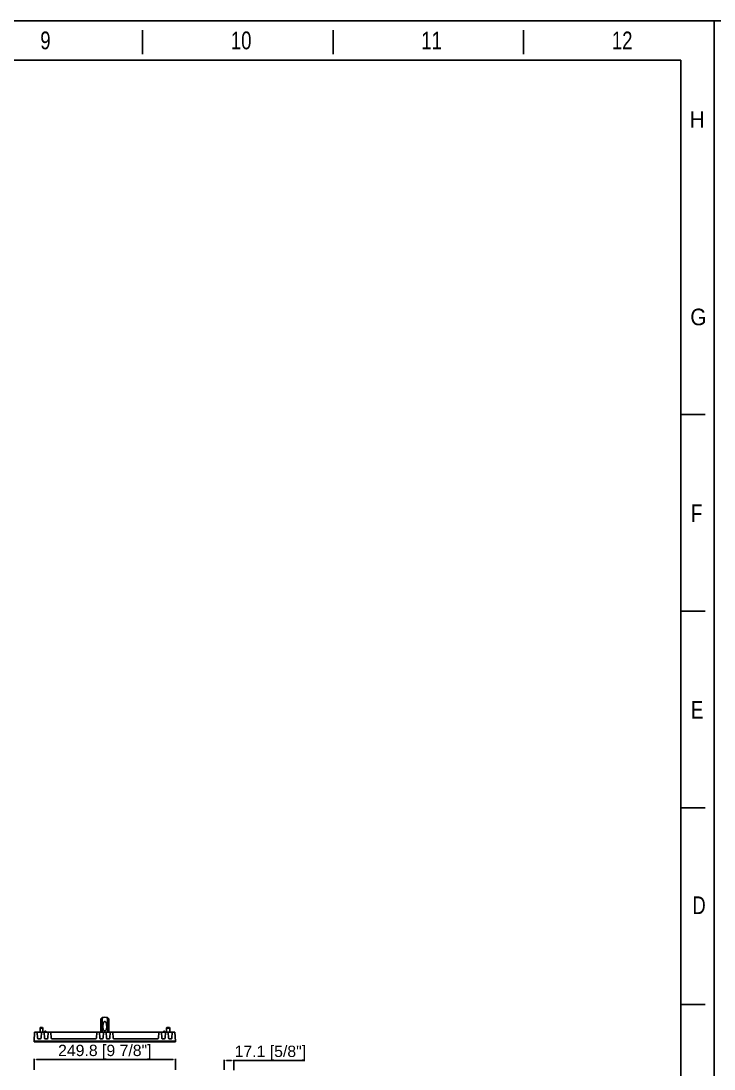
# Model space of a CAD drawing. Header units: millimetres. Extents: x -3132 to 28633, y 682 to 5849.
# Drawn here: x 7769 to 8994, y 1611 to 3462 of the extents above; entities that cross this region are included whole.
import ezdxf

# ---------------------------------------------------------------- set-up
doc = ezdxf.new("R2010")
doc.units = ezdxf.units.MM
doc.styles.add('CKSTANDARD', font='arial.ttf')
doc.styles.add('Roamns', font='romans.shx')
doc.styles.get("Standard").update_dxf_attribs({"font": 'arial.ttf'})
doc.dimstyles.new('ISO-20', dxfattribs={"dimtxt": 20, "dimasz": 4, "dimexe": 1, "dimexo": 0.2, "dimgap": 0, "dimtad": 1, "dimtoh": 1, "dimdec": 1, "dimzin": 9, "dimdsep": 46, "dimtxsty": 'Standard', "dimblk": '_FILLED', "dimcen": 0.2, "dimclrd": 256, "dimclre": 256, "dimclrt": 256, "dimadec": 1, "dimazin": 2, "dimtfac": 1, "dimtdec": 1, "dimtofl": 0, "dimtmove": 0, "dimatfit": 3, "dimldrblk": '_FILLED', "dimfxl": 1, "dimtolj": 1, "dimtzin": 0, "dimarcsym": 0})

# ---------------------------------------------------------------- blocks, each defined once
blk = doc.blocks.new('standard template')
for p, q in [((28448, 30728), (28448, 30325)), ((31619, 30728), (31619, 30325)), ((34791, 30728), (34791, 30325)), ((37812, 24334), (37409, 24334)), ((37812, 21062), (37409, 21062)), ((37812, 17790), (37409, 17790)), ((37812, 14517), (37409, 14517))]:
    blk.add_line(p, q)
blk.add_lwpolyline([(37963, 4700), (-97, 4700), (-97, 30879), (37963, 30879)], close=True)
at = {"color": 7}
blk.add_lwpolyline([(456, 6674), (456, 5964), (456, 5254), (456, 30226), (37409, 30226), (37409, 5254)], dxfattribs=at)
at = {"style": 'CKSTANDARD'}
for s, height, width, p in [('9', 295, 0.75, (26746, 30408)), ('10', 294.8, 0.75, (29918, 30408)), ('11', 294.8, 0.75, (33090, 30408)), ('12', 294.8, 0.75, (36261, 30408)), ('H', 276, 0.9, (37555, 29102)), ('G', 276, 0.9, (37567, 25817)), ('F', 295, 0.75, (37578, 22543)), ('E', 295, 0.75, (37578, 19270)), ('D', 295, 0.75, (37601, 16020))]:
    blk.add_text(s, height=height, dxfattribs=dict(at, width=width)).set_placement(p)
at = {"style": 'Roamns'}
for tag, p in [('PAGE_NAME', (27466, 7594)), ('PROJECT_NAME', (27466, 6884)), ('DRAWN_NAME', (27466, 6174)), ('VERSION', (34241, 6174)), ('SELECT_DATA', (27466, 5464)), ('PAGE_NUMBER', (34241, 5464))]:
    blk.add_attdef(tag, p, '', height=285, dxfattribs=at)
blk = doc.blocks.new('_FILLED')
at = {"color": 0, "linetype": 'ByBlock'}
blk.add_solid([(0, 0), (-1, 0.15), (-1, -0.15)], dxfattribs=at)
blk = doc.blocks.new('*D51')
at = {"lineweight": -2, "transparency": 16777216}
for p, q in [((7792.4, 1609.4), (7792.4, 1628.5)), ((7796.4, 1627.5), (8038.2, 1627.5)), ((8042.2, 1609.4), (8042.2, 1628.5))]:
    blk.add_line(p, q, dxfattribs=at)
at = {"layer": 'Defpoints', "color": 0, "transparency": 16777216}
for p in [(8042.2, 1627.5), (7792.4, 1609.2), (8042.2, 1609.2)]:
    blk.add_point(p, dxfattribs=at)
at = {"lineweight": -2, "transparency": 16777216, "xscale": 4, "yscale": 4, "zscale": 4, "rotation": 180}
blk.add_blockref('_FILLED', (7792.4, 1627.5), dxfattribs=at)
at = {"lineweight": -2, "transparency": 16777216, "xscale": 4, "yscale": 4, "zscale": 4}
blk.add_blockref('_FILLED', (8042.2, 1627.5), dxfattribs=at)
at = {"transparency": 16777216, "insert": (7917.3, 1640.4), "char_height": 20, "attachment_point": 5}
blk.add_mtext('\\A1;249.8 [9 7/8"]', dxfattribs=at)
blk = doc.blocks.new('*D53')
at = {"lineweight": -2, "transparency": 16777216}
for p, q in [((8128.2, 1609.4), (8128.2, 1626.8)), ((8132.2, 1625.8), (8141.2, 1625.8)), ((8145.2, 1608.6), (8145.2, 1626.8)), ((8145.2, 1625.8), (8270.8, 1625.8))]:
    blk.add_line(p, q, dxfattribs=at)
at = {"layer": 'Defpoints', "color": 0, "transparency": 16777216}
for p in [(8145.2, 1625.8), (8128.2, 1609.2), (8145.2, 1608.4)]:
    blk.add_point(p, dxfattribs=at)
at = {"lineweight": -2, "transparency": 16777216, "xscale": 4, "yscale": 4, "zscale": 4, "rotation": 180}
blk.add_blockref('_FILLED', (8128.2, 1625.8), dxfattribs=at)
at = {"lineweight": -2, "transparency": 16777216, "xscale": 4, "yscale": 4, "zscale": 4}
blk.add_blockref('_FILLED', (8145.2, 1625.8), dxfattribs=at)
at = {"transparency": 16777216, "insert": (8210, 1638.8), "char_height": 20, "attachment_point": 5}
blk.add_mtext('\\A1;17.1 [5/8"]', dxfattribs=at)

msp = doc.modelspace()

# ---------------------------------------------------------------- linework, layer by layer
at = {"linetype": 'Continuous'}
for p, q in [((7910.251, 1699.391), (7912.72, 1701.319)), ((7910.251, 1699.391), (7910.251, 1675.929)), ((7912.72, 1692.521), (7910.251, 1691.772)), ((7912.72, 1675.929), (7912.72, 1701.319)), ((7921.787, 1701.308), (7921.787, 1675.929)), ((7921.787, 1701.308), (7924.251, 1699.381)), ((7924.251, 1691.768), (7921.787, 1692.517)), ((7924.251, 1675.929), (7924.251, 1699.381)), ((7793.19, 1675.929), (7792.351, 1659.929)), ((7793.19, 1675.929), (8041.313, 1675.929)), ((7797.953, 1675.929), (7798.522, 1665.077)), ((7802.751, 1682.929), (7803.251, 1683.929)), ((7802.751, 1682.929), (7802.751, 1675.929)), ((7807.751, 1682.929), (7802.751, 1682.929)), ((7807.251, 1683.929), (7803.251, 1683.929)), ((7805.19, 1675.929), (7804.621, 1665.077)), ((7807.751, 1682.929), (7807.251, 1683.929)), ((7807.751, 1675.929), (7807.751, 1682.929)), ((7809.953, 1675.929), (7810.522, 1665.077)), ((7811.501, 1677.229), (7811.501, 1675.929)), ((7813.001, 1677.229), (7811.501, 1677.229)), ((7812.301, 1677.929), (7812.201, 1677.929)), ((7813.001, 1677.229), (7813.001, 1675.929)), ((7817.19, 1675.929), (7816.621, 1665.077)), ((7821.953, 1675.929), (7822.522, 1665.077)), ((7902.87, 1675.929), (7902.301, 1665.077)), ((7907.633, 1675.929), (7908.202, 1665.077)), ((7914.87, 1675.929), (7914.301, 1665.077)), ((7919.633, 1675.929), (7920.202, 1665.077)), ((7926.87, 1675.929), (7926.301, 1665.077)), ((7931.633, 1675.929), (7932.202, 1665.077)), ((8012.55, 1675.929), (8011.981, 1665.077)), ((8017.313, 1675.929), (8017.882, 1665.077)), ((8023.001, 1677.229), (8021.501, 1677.229)), ((8021.501, 1677.229), (8021.501, 1675.929)), ((8022.301, 1677.929), (8022.201, 1677.929)), ((8023.001, 1677.229), (8023.001, 1675.929)), ((8024.55, 1675.929), (8023.981, 1665.077)), ((8027.001, 1683.929), (8026.501, 1682.929)), ((8026.501, 1682.929), (8032.001, 1682.929)), ((8026.501, 1675.929), (8026.501, 1682.929)), ((8027.001, 1683.929), (8031.501, 1683.929)), ((8029.313, 1675.929), (8029.882, 1665.077)), ((8031.501, 1683.929), (8032.001, 1682.929)), ((8032.001, 1675.929), (8032.001, 1682.929)), ((8036.55, 1675.929), (8035.981, 1665.077)), ((8042.151, 1659.929), (8041.313, 1675.929)), ((7792.351, 1659.929), (7792.351, 1658.879)), ((8042.151, 1659.929), (7792.351, 1659.929)), ((8042.151, 1658.879), (7792.351, 1658.879)), ((7803.623, 1664.129), (7799.52, 1664.129)), ((7815.623, 1664.129), (7811.52, 1664.129)), ((7901.302, 1664.129), (7823.52, 1664.129)), ((7913.302, 1664.129), (7909.2, 1664.129)), ((7925.302, 1664.129), (7921.2, 1664.129)), ((8010.982, 1664.129), (7933.2, 1664.129)), ((8022.982, 1664.129), (8018.88, 1664.129)), ((8034.982, 1664.129), (8030.88, 1664.129)), ((8042.151, 1659.929), (8042.151, 1658.879))]:
    msp.add_line(p, q, dxfattribs=at)
for points in [[(7915.118, 1692.707), (7914.312, 1692.66), (7913.512, 1692.598), (7912.72, 1692.521)], [(7915.118, 1692.707), (7914.777, 1691.878), (7914.468, 1690.916), (7914.196, 1689.812), (7913.971, 1688.545), (7913.811, 1687.101), (7913.751, 1685.541)], [(7917.234, 1678.171), (7916.992, 1678.189), (7916.748, 1678.239), (7916.499, 1678.324), (7916.242, 1678.449), (7915.977, 1678.62), (7915.706, 1678.846), (7915.432, 1679.133), (7915.161, 1679.487), (7914.898, 1679.911), (7914.648, 1680.413), (7914.416, 1681), (7914.206, 1681.681), (7914.025, 1682.464), (7913.883, 1683.36), (7913.787, 1684.381), (7913.751, 1685.541)], [(7915.118, 1692.707), (7915.342, 1693.133), (7915.578, 1693.488), (7915.822, 1693.778), (7916.068, 1694.006), (7916.312, 1694.18), (7916.551, 1694.306), (7916.785, 1694.391), (7917.015, 1694.441), (7917.244, 1694.457), (7917.472, 1694.442), (7917.702, 1694.394), (7917.935, 1694.31), (7918.173, 1694.187), (7918.417, 1694.016), (7918.664, 1693.788), (7918.911, 1693.498), (7919.152, 1693.139), (7919.38, 1692.706)], [(7917.234, 1678.171), (7917.477, 1678.183), (7917.723, 1678.228), (7917.974, 1678.308), (7918.233, 1678.428), (7918.499, 1678.594), (7918.772, 1678.815), (7919.048, 1679.098), (7919.322, 1679.448), (7919.588, 1679.87), (7919.842, 1680.37), (7920.077, 1680.957), (7920.29, 1681.639), (7920.473, 1682.425), (7920.618, 1683.325), (7920.715, 1684.353), (7920.751, 1685.522)], [(7919.38, 1692.706), (7919.722, 1691.875), (7920.032, 1690.911), (7920.305, 1689.803), (7920.531, 1688.533), (7920.691, 1687.085), (7920.751, 1685.522)], [(7921.787, 1692.517), (7920.993, 1692.595), (7920.19, 1692.658), (7919.38, 1692.706)]]:
    msp.add_lwpolyline(points, dxfattribs=at)
for centre, radius, start, end in [((7917.234, 1684.929), 17, 74.463115, 105.39516), ((7812.201, 1677.229), 0.7, 90.000451, 180), ((7812.301, 1677.229), 0.7, 0, 89.999549), ((8022.201, 1677.229), 0.7, 90.000451, 180), ((8022.301, 1677.229), 0.7, 0, 89.999549), ((7799.52, 1665.129), 1, 183, 270), ((7803.623, 1665.129), 1, 270, 357), ((7811.52, 1665.129), 1, 183, 270), ((7815.623, 1665.129), 1, 270, 357), ((7823.52, 1665.129), 1, 183, 270), ((7901.302, 1665.129), 1, 270, 357), ((7909.2, 1665.129), 1, 183, 270), ((7913.302, 1665.129), 1, 270, 357), ((7921.2, 1665.129), 1, 183, 270), ((7925.302, 1665.129), 1, 270, 357), ((7933.2, 1665.129), 1, 183, 270), ((8010.982, 1665.129), 1, 270, 357), ((8018.88, 1665.129), 1, 183, 270), ((8022.982, 1665.129), 1, 270, 357), ((8030.88, 1665.129), 1, 183, 270), ((8034.982, 1665.129), 1, 270, 357)]:
    msp.add_arc(centre, radius, start, end, dxfattribs=at)

# ---------------------------------------------------------------- block references
at = {"lineweight": -3, "transparency": 33554595, "xscale": 0.1062003192476745, "yscale": 0.1062003192476745, "zscale": 0.1062003192476745}
for p in [(4962.755, 182.912), (9004.744, 182.912)]:
    msp.add_blockref('standard template', p, dxfattribs=at)

# ---------------------------------------------------------------- dimensions: what is measured, and where the dimension line sits
for base, p1, p2, picture, middle in [((8042.151, 1627.46), (7792.351, 1609.245), (8042.151, 1609.245), '*D51', (7917.251, 1640.406)), ((8145.240281553, 1625.849960757), (8128.190281553, 1609.245269518), (8145.240281553, 1608.40674505), '*D53', (8210.024729029, 1638.796754754))]:
    dim = msp.add_linear_dim(base=base, p1=p1, p2=p2, dimstyle='ISO-20')
    dim.commit()
    dim.dimension.update_dxf_attribs({"geometry": picture, "text_midpoint": middle})

doc.saveas('drawing.dxf')
